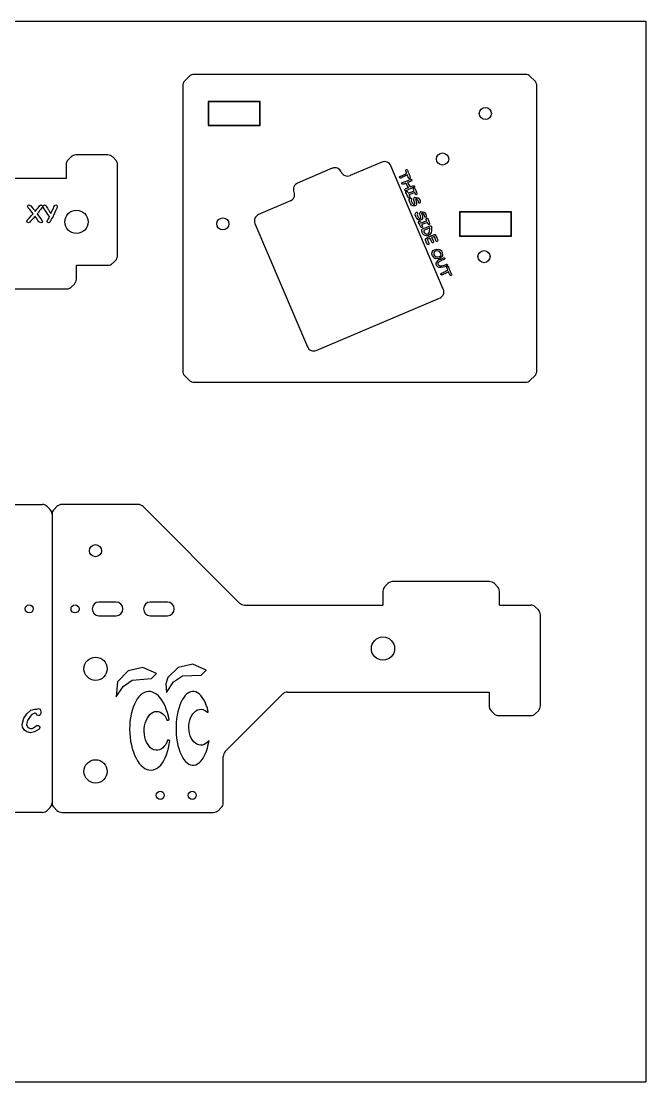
# Model space of a CAD drawing. Header units: millimetres. Extents: x 0 to 820, y -385 to 310.
# Drawn here: x 637.5 to 820, y -385 to -75 of the extents above; entities that cross this region are included whole.
import ezdxf

# ---------------------------------------------------------------- set-up
doc = ezdxf.new("R2010")
doc.units = ezdxf.units.MM

msp = doc.modelspace()

# ---------------------------------------------------------------- linework, layer by layer
at = {"color": 7, "linetype": 'Continuous'}
for p, q in [((0, -75), (820, -75)), ((820, -75), (820, -385)), ((686.58, -91.12), (685.25, -92.45)), ((784.83, -90.53), (687.99, -90.53)), ((787.58, -92.45), (786.25, -91.12)), ((684.66, -93.86), (684.66, -177.21)), ((788.16, -177.21), (788.16, -93.86)), ((692.06, -98.43), (692.06, -105.51)), ((707.26, -98.43), (692.06, -98.43)), ((707.16, -98.53), (692.16, -98.53)), ((692.16, -98.53), (692.16, -105.41)), ((707.16, -105.41), (707.16, -98.53)), ((707.26, -105.51), (707.26, -98.43)), ((692.06, -105.51), (707.26, -105.51)), ((692.16, -105.41), (707.16, -105.41)), ((652.02, -114.66), (651.2, -115.48)), ((662.78, -114.07), (653.44, -114.07)), ((665.02, -115.48), (664.2, -114.66)), ((650.61, -116.9), (650.61, -120.95)), ((665.61, -143.52), (665.61, -116.9)), ((742.9, -116.18), (733.62, -120.12)), ((760.82, -153.29), (745.52, -117.24)), ((728.37, -118), (718.25, -122.3)), ((750.11, -119.43), (750.07, -119.34)), ((650.61, -120.95), (591.11, -120.95)), ((750.36, -122.17), (750.75, -122.79)), ((751.61, -125.42), (750.79, -125.77)), ((752.31, -124.6), (752.14, -124.19)), ((644.69, -128.93), (644.94, -129.32)), ((716.13, -127.55), (706.85, -131.49)), ((752.76, -127.23), (752.85, -127.51)), ((752.85, -127.51), (752.93, -127.72)), ((754.52, -131.39), (754.62, -131.66)), ((754.62, -131.66), (754.7, -131.88)), ((756.01, -133.33), (755.84, -132.92)), ((765.52, -130.71), (765.52, -137.79)), ((780.72, -130.71), (765.52, -130.71)), ((780.62, -130.81), (765.62, -130.81)), ((765.62, -130.81), (765.62, -137.69)), ((780.62, -137.69), (780.62, -130.81)), ((780.72, -137.79), (780.72, -130.71)), ((705.79, -134.11), (721.09, -170.16)), ((755.31, -134.15), (754.5, -134.49)), ((756.86, -135.43), (755.1, -136.17)), ((765.52, -137.79), (780.72, -137.79)), ((765.62, -137.69), (780.62, -137.69)), ((664.2, -145.76), (665.02, -144.94)), ((653.61, -146.35), (662.78, -146.35)), ((653.61, -150.4), (653.61, -146.35)), ((762.14, -147.76), (762.1, -147.67)), ((652.2, -152.64), (653.02, -151.82)), ((622.44, -153.23), (650.78, -153.23)), ((723.71, -171.22), (759.76, -155.92)), ((685.25, -178.62), (686.58, -179.95)), ((786.25, -179.95), (787.58, -178.62)), ((687.99, -180.53), (784.83, -180.53)), ((621.32, -216.27), (643.67, -216.27)), ((645.91, -217.68), (645.08, -216.85)), ((647.91, -216.85), (647.08, -217.68)), ((671.67, -216.27), (649.32, -216.27)), ((701.31, -245.08), (673.08, -216.85)), ((646.5, -219.1), (646.5, -303.44)), ((646.5, -219.1), (646.5, -303.44)), ((743.2, -241.62), (743.2, -245.67)), ((744.61, -239.37), (743.78, -240.2)), ((774.37, -238.79), (746.02, -238.79)), ((776.61, -240.2), (775.78, -239.37)), ((777.2, -245.67), (777.2, -241.62)), ((665.2, -244.77), (660.2, -244.77)), ((680.2, -244.77), (675.2, -244.77)), ((702.72, -245.67), (743.2, -245.67)), ((777.2, -245.67), (786.37, -245.67)), ((788.61, -247.08), (787.78, -246.25)), ((660.2, -248.77), (665.2, -248.77)), ((675.2, -248.77), (680.2, -248.77)), ((789.2, -275.12), (789.2, -248.5)), ((675.58, -267.08), (677.05, -265.67)), ((690.06, -266.12), (691.48, -264.66)), ((671.86, -272.46), (671.38, -273.09)), ((672.38, -271.93), (671.86, -272.46)), ((672.93, -271.51), (672.38, -271.93)), ((673.49, -271.19), (672.93, -271.51)), ((674.08, -270.99), (673.49, -271.19)), ((674.67, -270.91), (674.08, -270.99)), ((675.27, -270.94), (674.67, -270.91)), ((675.86, -271.09), (675.27, -270.94)), ((676.45, -271.36), (675.86, -271.09)), ((677.02, -271.74), (676.45, -271.36)), ((677.58, -272.22), (677.02, -271.74)), ((678.11, -272.81), (677.58, -272.22)), ((684.97, -272.66), (684.54, -273.33)), ((685.42, -272.1), (684.97, -272.66)), ((685.89, -271.63), (685.42, -272.1)), ((686.39, -271.28), (685.89, -271.63)), ((686.9, -271.04), (686.39, -271.28)), ((687.42, -270.92), (686.9, -271.04)), ((687.94, -270.92), (687.42, -270.92)), ((688.46, -271.04), (687.94, -270.92)), ((688.98, -271.28), (688.46, -271.04)), ((689.47, -271.63), (688.98, -271.28)), ((689.95, -272.09), (689.47, -271.63)), ((690.4, -272.66), (689.95, -272.09)), ((690.82, -273.32), (690.4, -272.66)), ((697.08, -288.48), (713.91, -271.65)), ((715.32, -271.07), (774.2, -271.07)), ((774.2, -271.07), (774.2, -275.12)), ((670.17, -275.53), (669.86, -276.49)), ((670.53, -274.63), (670.17, -275.53)), ((670.93, -273.82), (670.53, -274.63)), ((671.38, -273.09), (670.93, -273.82)), ((678.6, -273.5), (678.11, -272.81)), ((679.07, -274.28), (678.6, -273.5)), ((679.49, -275.14), (679.07, -274.28)), ((679.86, -276.08), (679.49, -275.14)), ((683.5, -275.85), (683.24, -276.84)), ((683.81, -274.94), (683.5, -275.85)), ((684.16, -274.09), (683.81, -274.94)), ((684.54, -273.33), (684.16, -274.09)), ((691.21, -274.08), (690.82, -273.32)), ((691.56, -274.92), (691.21, -274.08)), ((691.87, -275.84), (691.56, -274.92)), ((692.13, -276.82), (691.87, -275.84)), ((669.4, -278.59), (669.26, -279.7)), ((669.6, -277.51), (669.4, -278.59)), ((669.86, -276.49), (669.6, -277.51)), ((673.95, -279.46), (674.26, -278.78)), ((674.26, -278.78), (674.63, -278.18)), ((674.63, -278.18), (675.05, -277.67)), ((675.05, -277.67), (675.51, -277.26)), ((675.51, -277.26), (676, -276.96)), ((676, -276.96), (676.52, -276.78)), ((676.52, -276.78), (677.05, -276.72)), ((677.05, -276.72), (677.58, -276.77)), ((677.58, -276.77), (678.1, -276.95)), ((678.1, -276.95), (678.6, -277.24)), ((678.6, -277.24), (679.07, -277.64)), ((679.07, -277.64), (679.49, -278.14)), ((679.49, -278.14), (679.86, -278.74)), ((680.19, -277.08), (679.86, -276.08)), ((679.86, -278.74), (680.17, -279.41)), ((680.47, -278.13), (680.19, -277.08)), ((680.69, -279.23), (680.47, -278.13)), ((682.87, -278.95), (682.77, -280.06)), ((683.03, -277.87), (682.87, -278.95)), ((683.24, -276.84), (683.03, -277.87)), ((686.75, -279.31), (686.99, -278.61)), ((686.99, -278.61), (687.29, -277.97)), ((687.29, -277.97), (687.65, -277.41)), ((687.65, -277.41), (688.07, -276.94)), ((688.07, -276.94), (688.53, -276.57)), ((688.53, -276.57), (689.02, -276.3)), ((689.02, -276.3), (689.53, -276.15)), ((689.53, -276.15), (690.05, -276.11)), ((690.05, -276.11), (690.56, -276.19)), ((690.56, -276.19), (691.07, -276.38)), ((691.07, -276.38), (691.55, -276.69)), ((691.55, -276.69), (691.99, -277.1)), ((691.99, -277.1), (692.13, -276.82)), ((774.78, -276.53), (775.61, -277.36)), ((777.02, -277.95), (786.37, -277.95)), ((787.78, -277.36), (788.61, -276.53)), ((669.18, -280.84), (669.15, -281.99)), ((669.15, -281.99), (669.19, -283.15)), ((669.26, -279.7), (669.18, -280.84)), ((673.42, -282.63), (673.44, -281.8)), ((673.44, -281.8), (673.54, -280.98)), ((673.54, -280.98), (673.71, -280.2)), ((673.71, -280.2), (673.95, -279.46)), ((680.17, -279.41), (680.69, -279.23)), ((682.77, -280.06), (682.72, -281.19)), ((682.72, -281.19), (682.72, -282.32)), ((686.47, -281.61), (686.49, -280.82)), ((686.54, -282.39), (686.47, -281.61)), ((686.49, -280.82), (686.58, -280.05)), ((686.58, -280.05), (686.75, -279.31)), ((669.19, -283.15), (669.29, -284.31)), ((669.29, -284.31), (669.45, -285.44)), ((673.48, -283.45), (673.42, -282.63)), ((673.62, -284.25), (673.48, -283.45)), ((673.83, -285.02), (673.62, -284.25)), ((674.1, -285.73), (673.83, -285.02)), ((680.31, -285.03), (680.03, -285.74)), ((680.88, -285.28), (680.31, -285.03)), ((682.72, -282.32), (682.78, -283.44)), ((682.78, -283.44), (682.89, -284.55)), ((682.89, -284.55), (683.05, -285.62)), ((686.68, -283.14), (686.54, -282.39)), ((686.89, -283.86), (686.68, -283.14)), ((687.17, -284.52), (686.89, -283.86)), ((687.51, -285.11), (687.17, -284.52)), ((687.91, -285.62), (687.51, -285.11)), ((669.45, -285.44), (669.66, -286.54)), ((669.66, -286.54), (669.93, -287.6)), ((669.93, -287.6), (670.25, -288.61)), ((674.44, -286.36), (674.1, -285.73)), ((674.84, -286.92), (674.44, -286.36)), ((675.28, -287.38), (674.84, -286.92)), ((675.76, -287.73), (675.28, -287.38)), ((676.27, -287.97), (675.76, -287.73)), ((676.8, -288.09), (676.27, -287.97)), ((677.33, -288.09), (676.8, -288.09)), ((677.86, -287.97), (677.33, -288.09)), ((678.37, -287.73), (677.86, -287.97)), ((678.85, -287.38), (678.37, -287.73)), ((679.29, -286.93), (678.85, -287.38)), ((679.69, -286.38), (679.29, -286.93)), ((680.03, -285.74), (679.69, -286.38)), ((680.26, -288.47), (680.53, -287.45)), ((680.53, -287.45), (680.73, -286.38)), ((680.73, -286.38), (680.88, -285.28)), ((683.05, -285.62), (683.27, -286.66)), ((683.27, -286.66), (683.53, -287.63)), ((683.53, -287.63), (683.84, -288.54)), ((688.36, -286.03), (687.91, -285.62)), ((688.83, -286.33), (688.36, -286.03)), ((689.34, -286.53), (688.83, -286.33)), ((689.86, -286.61), (689.34, -286.53)), ((690.38, -286.57), (689.86, -286.61)), ((690.89, -286.42), (690.38, -286.57)), ((691.38, -286.16), (690.89, -286.42)), ((691.83, -285.78), (691.38, -286.16)), ((691.6, -288.36), (691.9, -287.44)), ((692.25, -285.31), (691.83, -285.78)), ((691.9, -287.44), (692.15, -286.45)), ((692.15, -286.45), (692.36, -285.41)), ((692.36, -285.41), (692.25, -285.31)), ((670.25, -288.61), (670.62, -289.55)), ((670.62, -289.55), (671.03, -290.43)), ((671.03, -290.43), (671.49, -291.22)), ((671.49, -291.22), (671.98, -291.92)), ((678.72, -291.82), (679.17, -291.11)), ((679.17, -291.11), (679.58, -290.3)), ((679.58, -290.3), (679.95, -289.42)), ((679.95, -289.42), (680.26, -288.47)), ((683.84, -288.54), (684.2, -289.38)), ((684.2, -289.38), (684.59, -290.13)), ((684.59, -290.13), (685.01, -290.79)), ((685.01, -290.79), (685.47, -291.34)), ((685.47, -291.34), (685.95, -291.79)), ((689.53, -291.71), (690, -291.24)), ((690, -291.24), (690.45, -290.66)), ((690.45, -290.66), (690.87, -289.98)), ((690.87, -289.98), (691.25, -289.22)), ((691.25, -289.22), (691.6, -288.36)), ((696.5, -303.44), (696.5, -289.9)), ((671.98, -291.92), (672.51, -292.52)), ((672.51, -292.52), (673.06, -293.02)), ((673.06, -293.02), (673.63, -293.41)), ((673.63, -293.41), (674.22, -293.7)), ((674.22, -293.7), (674.81, -293.86)), ((674.81, -293.86), (675.41, -293.91)), ((675.41, -293.91), (676, -293.85)), ((676, -293.85), (676.59, -293.66)), ((676.59, -293.66), (677.16, -293.36)), ((677.16, -293.36), (677.71, -292.96)), ((677.71, -292.96), (678.23, -292.44)), ((678.23, -292.44), (678.72, -291.82)), ((685.95, -291.79), (686.45, -292.13)), ((686.45, -292.13), (686.96, -292.36)), ((686.96, -292.36), (687.48, -292.46)), ((687.48, -292.46), (688, -292.45)), ((688, -292.45), (688.52, -292.32)), ((688.52, -292.32), (689.03, -292.07)), ((689.03, -292.07), (689.53, -291.71)), ((643.67, -306.27), (599.32, -306.27)), ((645.08, -305.68), (645.91, -304.85)), ((647.08, -304.85), (647.91, -305.68)), ((649.32, -306.27), (693.67, -306.27)), ((695.08, -305.68), (695.91, -304.85)), ((0, -385), (820, -385))]:
    msp.add_line(p, q, dxfattribs=at)
at = {"color": 7, "linetype": 'Continuous', "flags": 128}
for points in [[(748.08, -120.72), (748.06, -120.61), (748.07, -120.53)], [(748.07, -120.53), (748.13, -120.42), (748.21, -120.37)], [(748.3, -120.86), (748.15, -120.81), (748.08, -120.72)], [(748.21, -120.37), (748.3, -120.33), (748.37, -120.31)], [(748.56, -120.79), (748.42, -120.84), (748.3, -120.86)], [(748.37, -120.31), (748.64, -120.17), (748.86, -120.07)], [(748.91, -120.62), (748.71, -120.72), (748.56, -120.79)], [(748.86, -120.07), (749.21, -119.9), (749.49, -119.76)], [(749.62, -120.27), (749.22, -120.47), (748.91, -120.62)], [(749.49, -119.76), (749.84, -119.57), (750.11, -119.43)], [(750.32, -119.91), (749.92, -120.11), (749.62, -120.27)], [(749.84, -118.69), (749.87, -118.49), (749.99, -118.39)], [(750.07, -119.34), (749.93, -118.98), (749.84, -118.69)], [(749.99, -118.39), (750.1, -118.37), (750.19, -118.39)], [(750.19, -118.39), (750.3, -118.46), (750.35, -118.55)], [(750.5, -120.38), (750.4, -120.12), (750.32, -119.91)], [(750.35, -118.55), (750.41, -118.72), (750.45, -118.85)], [(750.45, -118.85), (750.5, -119.02), (750.55, -119.15)], [(750.67, -120.85), (750.57, -120.59), (750.5, -120.38)], [(750.55, -119.15), (750.72, -119.52), (750.84, -119.81)], [(751.03, -121.01), (750.79, -120.99), (750.67, -120.85)], [(751.16, -120.66), (751.16, -120.89), (751.03, -121.01)], [(748.75, -122.5), (748.74, -122.28), (748.87, -122.15)], [(749.08, -122.67), (748.86, -122.64), (748.75, -122.5)], [(749.48, -122.52), (749.26, -122.6), (749.08, -122.67)], [(749.88, -122.38), (749.66, -122.46), (749.48, -122.52)], [(750.27, -122.99), (750.05, -122.65), (749.88, -122.38)], [(750.63, -123.63), (750.44, -123.27), (750.27, -122.99)], [(750.54, -122.1), (750.44, -122.14), (750.36, -122.17)], [(750.45, -123.7), (750.55, -123.66), (750.63, -123.63)], [(750.71, -122.04), (750.61, -122.07), (750.54, -122.1)], [(750.75, -122.79), (750.96, -123.14), (751.11, -123.43)], [(751.11, -123.43), (751.48, -123.28), (751.76, -123.17)], [(751.3, -121.21), (751.52, -121.23), (751.63, -121.37)], [(751.63, -121.37), (751.64, -121.6), (751.52, -121.72)], [(752, -123.67), (751.83, -123.73), (751.69, -123.78)], [(751.76, -123.17), (751.95, -123.11), (752.11, -123.09)], [(752.24, -123.6), (752.11, -123.63), (752, -123.67)], [(752.11, -123.09), (752.31, -123.13), (752.42, -123.23)], [(752.13, -124.19), (752.13, -123.96), (752.26, -123.83)], [(752.3, -123.58), (752.27, -123.59), (752.24, -123.6)], [(752.26, -123.83), (752.37, -123.81), (752.45, -123.83)], [(752.43, -123.43), (752.38, -123.53), (752.3, -123.58)], [(752.42, -123.23), (752.45, -123.34), (752.43, -123.43)], [(752.45, -123.83), (752.54, -123.89), (752.59, -123.96)], [(752.59, -123.96), (752.73, -124.25), (752.83, -124.49)], [(749.56, -124.4), (749.55, -124.17), (749.67, -124.04)], [(749.9, -124.55), (749.67, -124.54), (749.56, -124.4)], [(749.91, -125.13), (749.92, -124.89), (750.06, -124.76)], [(750.25, -125.84), (750.06, -125.44), (749.91, -125.13)], [(750.06, -124.76), (750.31, -124.78), (750.44, -124.93)], [(750.52, -126.46), (750.37, -126.11), (750.25, -125.84)], [(750.44, -124.93), (750.52, -125.13), (750.59, -125.28)], [(750.87, -126.61), (750.64, -126.59), (750.52, -126.46)], [(750.59, -125.28), (751.03, -125.09), (751.38, -124.94)], [(750.79, -125.77), (750.91, -126.04), (751, -126.25)], [(751, -126.25), (751, -126.48), (750.87, -126.61)], [(751, -127.9), (750.87, -127.45), (750.89, -127.09)], [(750.89, -127.09), (751.01, -126.84), (751.19, -126.7)], [(751.19, -126.7), (751.43, -126.7), (751.55, -126.84)], [(751.38, -124.94), (751.89, -124.74), (752.31, -124.6)], [(751.55, -126.84), (751.57, -127.02), (751.49, -127.14)], [(752.51, -125.08), (752, -125.26), (751.61, -125.42)], [(752.19, -126.98), (752.28, -126.64), (752.49, -126.46)], [(752.32, -127.61), (752.22, -127.27), (752.19, -126.98)], [(752.49, -126.46), (753.45, -126.64), (753.96, -127.25)], [(752.67, -125.56), (752.58, -125.29), (752.51, -125.08)], [(752.79, -125.69), (752.71, -125.63), (752.67, -125.56)], [(752.81, -126.89), (752.75, -126.95), (752.73, -127.04), (752.76, -127.23)], [(752.99, -125.71), (752.87, -125.72), (752.79, -125.69)], [(753.15, -127.01), (752.98, -126.89), (752.82, -126.89)], [(752.83, -124.49), (753.01, -124.99), (753.13, -125.4)], [(753.13, -125.4), (753.12, -125.6), (752.99, -125.71)], [(753.46, -127.42), (753.31, -127.17), (753.15, -127.01)], [(639.32, -129.16), (639.49, -128.81), (639.78, -128.71)], [(639.91, -129.95), (639.53, -129.54), (639.32, -129.16)], [(639.78, -128.71), (640.06, -128.82), (640.25, -128.96)], [(640.28, -130.43), (640.07, -130.16), (639.91, -129.95)], [(640.25, -128.96), (640.67, -129.45), (640.98, -129.86)], [(640.98, -129.86), (641.32, -130.26), (641.57, -130.58)], [(641.57, -130.58), (642.03, -129.97), (642.39, -129.5)], [(642.39, -129.5), (642.83, -129), (643.25, -128.71)], [(643.58, -129.45), (643.2, -129.9), (642.92, -130.27)], [(643.25, -128.71), (643.6, -128.87), (643.7, -129.16)], [(643.7, -129.16), (643.66, -129.33), (643.58, -129.45)], [(643.83, -129.15), (643.87, -128.96), (643.97, -128.83)], [(643.89, -129.38), (643.84, -129.26), (643.83, -129.15)], [(644.95, -131.02), (644.36, -130.1), (643.89, -129.38)], [(643.97, -128.83), (644.14, -128.73), (644.3, -128.71)], [(644.3, -128.71), (644.54, -128.79), (644.69, -128.93)], [(644.94, -129.32), (645.14, -129.64), (645.27, -129.85), (645.39, -130.06), (645.52, -130.27)], [(646.14, -131.2), (646.55, -130.35), (646.86, -129.69)], [(646.86, -129.69), (647.03, -129.3), (647.16, -129)], [(647.16, -129), (647.34, -128.77), (647.57, -128.71)], [(647.84, -129.65), (647.46, -130.47), (647.17, -131.13)], [(647.57, -128.71), (647.75, -128.75), (647.88, -128.83)], [(648.02, -129.15), (647.93, -129.43), (647.84, -129.65)], [(647.88, -128.83), (648, -128.99), (648.02, -129.15)], [(751.57, -128.75), (751.21, -128.31), (751, -127.9)], [(751.49, -127.14), (751.42, -127.47), (751.49, -127.72)], [(751.49, -127.72), (751.68, -128.07), (751.89, -128.3)], [(752.5, -128.99), (751.95, -129), (751.57, -128.75)], [(751.88, -128.3), (752.1, -128.47), (752.3, -128.5)], [(752.3, -128.5), (752.47, -128.36), (752.5, -128.19)], [(752.5, -128.19), (752.41, -127.86), (752.32, -127.61)], [(752.99, -128.47), (752.77, -128.82), (752.5, -128.99)], [(752.93, -127.72), (753.02, -128.14), (752.99, -128.47)], [(753.61, -127.99), (753.53, -127.67), (753.46, -127.42)], [(753.78, -128.15), (753.67, -128.07), (753.61, -127.99)], [(753.97, -128.14), (753.86, -128.16), (753.78, -128.15)], [(753.96, -127.25), (754.03, -127.51), (754.06, -127.72)], [(754.06, -127.72), (754.06, -127.98), (753.97, -128.14)], [(639.13, -133.45), (639.17, -133.28), (639.25, -133.16)], [(639.25, -133.16), (639.57, -132.81), (639.83, -132.54)], [(639.83, -132.54), (640.47, -131.83), (640.96, -131.27)], [(640.52, -133.12), (640.2, -133.48), (639.94, -133.76)], [(640.96, -131.27), (640.59, -130.8), (640.28, -130.43)], [(641.52, -132.01), (640.96, -132.63), (640.52, -133.12)], [(641.92, -132.57), (641.69, -132.26), (641.52, -132.01)], [(642.33, -133.21), (642.1, -132.85), (641.92, -132.57)], [(642.92, -130.27), (642.49, -130.87), (642.13, -131.33)], [(642.13, -131.33), (642.51, -131.87), (642.81, -132.29)], [(643.17, -133.96), (642.64, -133.62), (642.34, -133.21)], [(642.81, -132.29), (643.2, -132.81), (643.52, -133.21)], [(643.52, -133.21), (643.62, -133.37), (643.64, -133.51)], [(645.69, -132.11), (645.27, -131.5), (644.95, -131.02)], [(645.52, -130.27), (645.85, -130.8), (646.14, -131.2)], [(647.17, -131.13), (646.79, -131.97), (646.47, -132.62)], [(752.76, -132.06), (752.64, -131.61), (752.66, -131.25)], [(752.66, -131.25), (752.78, -131), (752.95, -130.86)], [(753.34, -132.91), (752.97, -132.46), (752.76, -132.06)], [(752.95, -130.86), (753.19, -130.86), (753.32, -131)], [(753.26, -131.3), (753.18, -131.62), (753.26, -131.88)], [(753.32, -131), (753.33, -131.18), (753.26, -131.3)], [(753.26, -131.88), (753.45, -132.23), (753.65, -132.46)], [(754.27, -133.15), (753.71, -133.16), (753.34, -132.91)], [(753.65, -132.46), (753.86, -132.63), (754.07, -132.66)], [(753.96, -131.14), (754.04, -130.8), (754.25, -130.62)], [(754.08, -131.77), (753.98, -131.43), (753.96, -131.14)], [(754.07, -132.66), (754.23, -132.52), (754.26, -132.35)], [(754.26, -132.35), (754.18, -132.02), (754.08, -131.77)], [(754.25, -130.62), (755.22, -130.8), (755.72, -131.41)], [(754.75, -132.63), (754.54, -132.98), (754.27, -133.15)], [(754.58, -131.05), (754.51, -131.11), (754.49, -131.2), (754.52, -131.39)], [(754.92, -131.17), (754.74, -131.05), (754.58, -131.05)], [(754.7, -131.88), (754.78, -132.3), (754.75, -132.63)], [(755.23, -131.58), (755.08, -131.33), (754.92, -131.17)], [(755.38, -132.15), (755.3, -131.83), (755.23, -131.58)], [(755.54, -132.31), (755.43, -132.23), (755.38, -132.15)], [(755.73, -132.3), (755.63, -132.32), (755.54, -132.31)], [(755.72, -131.41), (755.8, -131.67), (755.83, -131.88)], [(755.83, -131.88), (755.83, -132.14), (755.74, -132.3)], [(755.84, -132.92), (755.83, -132.69), (755.96, -132.56)], [(755.96, -132.56), (756.07, -132.54), (756.16, -132.56)], [(756.16, -132.56), (756.24, -132.62), (756.29, -132.69)], [(756.29, -132.69), (756.43, -132.98), (756.53, -133.21)], [(756.53, -133.21), (756.71, -133.72), (756.83, -134.12)], [(639.61, -133.9), (639.25, -133.74), (639.13, -133.45)], [(639.94, -133.76), (639.77, -133.87), (639.61, -133.9)], [(643.64, -133.51), (643.46, -133.86), (643.17, -133.96)], [(645.15, -133.78), (645.03, -133.62), (645, -133.46)], [(645.47, -133.9), (645.28, -133.86), (645.15, -133.78)], [(645.93, -133.61), (645.71, -133.83), (645.47, -133.9)], [(753.61, -133.86), (753.62, -133.62), (753.76, -133.49)], [(753.95, -134.57), (753.76, -134.17), (753.61, -133.86)], [(753.76, -133.49), (754.01, -133.51), (754.14, -133.66)], [(754.22, -135.18), (754.07, -134.84), (753.95, -134.57)], [(754.14, -133.66), (754.23, -133.86), (754.29, -134.01)], [(754.57, -135.34), (754.34, -135.32), (754.22, -135.18)], [(754.29, -134.01), (754.73, -133.82), (755.08, -133.67)], [(754.5, -134.49), (754.62, -134.77), (754.71, -134.98)], [(754.58, -136.45), (754.56, -136.24), (754.57, -136.08)], [(754.71, -134.98), (754.7, -135.21), (754.57, -135.34)], [(754.57, -136.08), (754.58, -135.85), (754.71, -135.73)], [(755.08, -133.67), (755.6, -133.47), (756.01, -133.33)], [(755.1, -136.17), (755.1, -136.4), (755.16, -136.57)], [(756.22, -133.81), (755.71, -133.99), (755.31, -134.15)], [(755.8, -135.31), (756.2, -135.14), (756.47, -135.03), (756.73, -134.91), (756.99, -134.8)], [(756.38, -134.29), (756.28, -134.02), (756.22, -133.81)], [(756.49, -134.42), (756.42, -134.36), (756.38, -134.29)], [(756.69, -134.43), (756.58, -134.45), (756.49, -134.42)], [(756.83, -134.12), (756.82, -134.33), (756.69, -134.43)], [(756.83, -136.31), (756.86, -135.82), (756.86, -135.43)], [(756.99, -134.8), (757.26, -134.83), (757.41, -134.97)], [(757.41, -135.7), (757.39, -136.32), (757.26, -136.8)], [(757.41, -134.97), (757.43, -135.16), (757.42, -135.31)], [(757.42, -135.31), (757.41, -135.53), (757.41, -135.7)], [(754.67, -136.76), (754.62, -136.59), (754.58, -136.45)], [(755.22, -137.51), (754.86, -137.13), (754.67, -136.76)], [(755.16, -136.57), (755.32, -136.88), (755.5, -137.08)], [(755.85, -137.73), (755.48, -137.65), (755.22, -137.51)], [(755.5, -137.08), (755.93, -137.22), (756.29, -137.16)], [(755.65, -138.61), (755.98, -138.27), (756.33, -138.09)], [(755.81, -139.45), (755.66, -138.99), (755.65, -138.61)], [(756.16, -140.18), (755.96, -139.78), (755.81, -139.45)], [(756.5, -137.63), (756.14, -137.73), (755.85, -137.73)], [(756.52, -138.58), (756.29, -138.68), (756.12, -138.79)], [(756.12, -138.79), (756.15, -138.93), (756.19, -139.04)], [(756.19, -139.04), (756.36, -139.42), (756.5, -139.72)], [(757.26, -136.8), (756.92, -137.35), (756.5, -137.63)], [(756.9, -138.41), (756.69, -138.51), (756.52, -138.58)], [(757.28, -139.17), (757.07, -138.75), (756.9, -138.41)], [(757.49, -139.6), (757.38, -139.36), (757.28, -139.17)], [(758.14, -137.93), (757.73, -138.11), (757.4, -138.25)], [(757.75, -138.94), (757.87, -139.17), (757.96, -139.36)], [(757.8, -137.51), (758.01, -137.42), (758.18, -137.35)], [(757.96, -139.36), (757.96, -139.6), (757.83, -139.73)], [(758.48, -138.52), (758.31, -138.19), (758.14, -137.93)], [(758.18, -137.35), (758.43, -137.33), (758.56, -137.48)], [(758.66, -139.12), (758.57, -138.78), (758.48, -138.52)], [(758.56, -137.48), (758.58, -137.57), (758.58, -137.64)], [(758.58, -137.64), (758.82, -138.02), (758.97, -138.34)], [(758.68, -139.2), (758.67, -139.16), (758.66, -139.12)], [(758.84, -139.35), (758.73, -139.29), (758.68, -139.2)], [(759.04, -139.35), (758.93, -139.37), (758.84, -139.35)], [(758.97, -138.34), (759.12, -138.75), (759.2, -139.09)], [(759.2, -139.09), (759.15, -139.26), (759.04, -139.35)], [(756.49, -140.3), (756.28, -140.3), (756.16, -140.18)], [(756.63, -140.13), (756.57, -140.24), (756.49, -140.3)], [(756.5, -139.72), (756.56, -139.84), (756.61, -139.93)], [(756.61, -139.93), (756.64, -140.04), (756.63, -140.13)], [(757.83, -139.73), (757.61, -139.73), (757.49, -139.6)], [(757.65, -143.56), (757.51, -142.99), (757.57, -142.53)], [(757.57, -142.53), (757.86, -142.03), (758.24, -141.78)], [(758.44, -142.26), (758.18, -142.46), (758.06, -142.7)], [(758.24, -141.78), (758.94, -141.62), (759.51, -141.69)], [(759.36, -142.2), (758.84, -142.16), (758.44, -142.26)], [(760.05, -142.73), (759.73, -142.35), (759.36, -142.2)], [(760.53, -142.53), (760.6, -143.67), (759.91, -144.26)], [(758.06, -142.7), (758.04, -143.08), (758.13, -143.36)], [(758.13, -143.36), (758.44, -143.73), (758.8, -143.87)], [(759.91, -144.26), (759.22, -144.42), (758.66, -144.38)], [(758.84, -146.37), (758.72, -145.96), (758.72, -145.63)], [(758.8, -143.87), (759.32, -143.89), (759.71, -143.78)], [(759.52, -145.39), (759.32, -145.58), (759.23, -145.78)], [(759.99, -145.11), (759.72, -145.25), (759.52, -145.39)], [(759.71, -143.78), (760.01, -143.6), (760.16, -143.38)], [(759.79, -144.63), (760.07, -144.51), (760.3, -144.41)], [(760.5, -144.89), (760.22, -145.01), (759.99, -145.11)], [(760.16, -143.38), (760.15, -143.01), (760.05, -142.73)], [(760.3, -144.41), (760.53, -144.31), (760.7, -144.24)], [(761.1, -144.64), (760.77, -144.78), (760.5, -144.89)], [(760.7, -144.24), (760.86, -144.19), (760.99, -144.17)], [(760.99, -144.17), (761.15, -144.2), (761.23, -144.29)], [(761.24, -144.48), (761.18, -144.59), (761.1, -144.64)], [(761.23, -144.29), (761.26, -144.4), (761.24, -144.48)], [(759.18, -146.77), (758.96, -146.57), (758.84, -146.37)], [(759.6, -146.96), (759.36, -146.87), (759.18, -146.77)], [(759.23, -145.78), (759.26, -146), (759.32, -146.17)], [(759.32, -146.17), (759.87, -146.53), (760.4, -146.49)], [(760.78, -146.93), (760.12, -147.01), (759.6, -146.96)], [(760.1, -148.86), (760.16, -148.75), (760.24, -148.7)], [(760.24, -148.7), (760.33, -148.67), (760.39, -148.64)], [(760.39, -148.64), (760.67, -148.51), (760.88, -148.4)], [(760.4, -146.49), (761.09, -146.29), (761.62, -146.08)], [(761.9, -146.53), (761.28, -146.77), (760.78, -146.93)], [(760.88, -148.4), (761.24, -148.23), (761.51, -148.09)], [(761.64, -148.6), (761.25, -148.8), (760.93, -148.95)], [(761.51, -148.09), (761.86, -147.9), (762.14, -147.76)], [(761.62, -146.08), (761.74, -146.05), (761.84, -146.05)], [(762.34, -148.25), (761.95, -148.44), (761.64, -148.6)], [(761.84, -146.05), (761.98, -146.11), (762.05, -146.21)], [(761.87, -147.02), (761.9, -146.82), (762.02, -146.72)], [(762.1, -147.67), (761.96, -147.31), (761.87, -147.02)], [(762.03, -146.42), (761.97, -146.49), (761.9, -146.53)], [(762.02, -146.72), (762.13, -146.7), (762.21, -146.72)], [(762.05, -146.21), (762.07, -146.33), (762.03, -146.42)], [(762.21, -146.72), (762.33, -146.79), (762.38, -146.88)], [(762.52, -148.71), (762.43, -148.45), (762.34, -148.25)], [(762.38, -146.88), (762.43, -147.05), (762.48, -147.18)], [(762.48, -147.18), (762.53, -147.35), (762.58, -147.48)], [(762.7, -149.18), (762.6, -148.92), (762.52, -148.71)], [(762.58, -147.48), (762.74, -147.85), (762.87, -148.14)], [(760.11, -149.05), (760.08, -148.94), (760.1, -148.86)], [(760.33, -149.19), (760.18, -149.14), (760.11, -149.05)], [(760.58, -149.12), (760.44, -149.17), (760.33, -149.19)], [(760.93, -148.95), (760.74, -149.05), (760.58, -149.12)], [(763.05, -149.34), (762.82, -149.32), (762.7, -149.18)], [(763.18, -148.99), (763.18, -149.22), (763.05, -149.34)], [(691.48, -264.66), (687.6, -262.91), (683.31, -263.92), (680.28, -266.84), (679.76, -268.67), (679.9, -271.22)], [(677.05, -265.67), (673.02, -263.93), (668.68, -264.88), (665.63, -268.12), (665.21, -272.45)], [(679.9, -271.22), (681.95, -268.12), (684.62, -266.32), (690.06, -266.12)], [(665.21, -272.45), (667.23, -269.43), (669.94, -267.6), (675.58, -267.08)], [(642.05, -276.12), (642.29, -275.94), (642.53, -275.89)], [(642.53, -275.89), (642.96, -276.08), (643.11, -276.42)], [(637.74, -280.53), (638.22, -278.67), (639.08, -277.42)], [(640.09, -278.18), (639.29, -279.42), (639.04, -280.55)], [(639.08, -277.42), (640.24, -276.39), (641.4, -276.06)], [(641.41, -277.27), (640.59, -277.66), (640.09, -278.18)], [(641.4, -276.06), (641.76, -276.08), (642.05, -276.12)], [(641.77, -277.31), (641.57, -277.28), (641.41, -277.27)], [(641.95, -277.54), (641.86, -277.4), (641.77, -277.31)], [(642.55, -277.97), (642.15, -277.82), (641.95, -277.54)], [(643.05, -277.72), (642.8, -277.92), (642.55, -277.97)], [(643.18, -277.31), (643.14, -277.55), (643.05, -277.72)], [(643.11, -276.42), (643.17, -276.92), (643.18, -277.31)], [(638.41, -282.23), (637.87, -281.34), (637.74, -280.53)], [(639.04, -280.55), (639.43, -281.47), (640.16, -281.77)], [(642.69, -281.92), (641.35, -282.74), (640.14, -282.98)], [(640.16, -281.77), (640.68, -281.69), (641.07, -281.52)], [(641.07, -281.52), (641.46, -281.27), (641.75, -281.06)], [(641.75, -281.06), (642.04, -280.89), (642.29, -280.82)], [(642.29, -280.82), (642.57, -280.88), (642.75, -281.02)], [(642.92, -281.45), (642.84, -281.74), (642.69, -281.92)], [(642.75, -281.02), (642.89, -281.24), (642.93, -281.45)], [(640.14, -282.98), (639.09, -282.74), (638.41, -282.23)]]:
    msp.add_lwpolyline(points, dxfattribs=at)
at = {"color": 7, "linetype": 'Continuous'}
for centre, radius in [((773.12, -101.97), 1.77), ((760.62, -115.27), 1.78), ((653.61, -133.65), 3.4), ((696.39, -134.25), 1.77), ((772.73, -143.81), 1.77), ((659.2, -229.77), 1.77), ((639.8, -246.77), 1.18), ((653.2, -246.77), 1.18), ((743.2, -258.37), 3.4), ((659.2, -264.27), 3.4), ((659.2, -294.27), 3.4), ((678.1, -301.27), 1.18), ((687.45, -301.27), 1.18)]:
    msp.add_circle(centre, radius, dxfattribs=at)
for centre, radius, start, end in [((686.66, -93.86), 2, 135, 180), ((687.99, -92.53), 2, 90, 135), ((784.83, -92.53), 2, 45, 90), ((786.16, -93.86), 2, 0, 45), ((653.44, -116.07), 2, 90, 135), ((662.78, -116.07), 2, 45, 90), ((652.61, -116.9), 2, 135, 180), ((663.61, -116.9), 2, 0, 45), ((743.68, -118.03), 2, 23, 113), ((729.15, -119.85), 2, 23, 113), ((732.84, -118.28), 2, 203, 293), ((770.32, -113.04), 20.62, 199.1726, 201.6764), ((719.03, -124.14), 2, 113, 203), ((741.39, -99.94), 23.43, 288.6059, 291.4063), ((763.5, -155.1), 34, 112.5773, 114.0004), ((741.94, -100.18), 23.02, 290.3597, 293.9934), ((766.56, -163.16), 42.09, 110.6973, 112.1927), ((774.95, -182.81), 65.43, 110.9892, 111.7486), ((715.35, -125.71), 2, 293, 23), ((744.02, -111.37), 14.43, 294.0344, 297.4069), ((653.79, -137.13), 9.53, 148.23, 157.3191), ((594.97, -105.26), 58.31, 330.911, 332.0232), ((707.63, -133.33), 2, 113, 203), ((744.27, -106.89), 30.67, 289.9085, 292.0899), ((755.8, -136.24), 1.04, 298.1782, 356.0622), ((721.22, -46.99), 97.63, 291.0768, 292.0091), ((871.21, -80.76), 127.5, 206.7989, 207.1459), ((759.22, -143.08), 1.42, 22.8618, 78.3272), ((663.61, -143.52), 2, 315, 0), ((758.89, -143.04), 1.35, 202.5766, 260.1859), ((760.33, -146.27), 1.73, 108.4117, 158.1427), ((662.78, -144.35), 2, 270, 315), ((782.38, -141.36), 20.65, 199.1749, 201.6744), ((651.61, -150.4), 2, 315, 0), ((650.78, -151.23), 2, 270, 315), ((758.98, -154.08), 2, 293, 23), ((722.93, -169.38), 2, 203, 293), ((686.66, -177.21), 2, 180, 225), ((786.16, -177.21), 2, 315, 0), ((687.99, -178.53), 2, 225, 270), ((784.83, -178.53), 2, 270, 315), ((643.67, -218.27), 2, 45, 90), ((649.32, -218.27), 2, 90, 135), ((671.67, -218.27), 2, 45, 90), ((644.5, -219.1), 2, 0, 45), ((648.5, -219.1), 2, 135, 180), ((745.2, -241.62), 2, 135, 180), ((746.02, -240.79), 2, 90, 135), ((774.37, -240.79), 2, 45, 90), ((775.2, -241.62), 2, 0, 45), ((660.2, -246.77), 2, 90, 270), ((665.2, -246.77), 2, 270, 90), ((675.2, -246.77), 2, 90, 270), ((680.2, -246.77), 2, 270, 90), ((702.72, -243.67), 2, 225, 270), ((786.37, -247.67), 2, 45, 90), ((787.2, -248.5), 2, 0, 45), ((715.32, -273.07), 2, 90, 135), ((776.2, -275.12), 2, 180, 225), ((787.2, -275.12), 2, 315, 0), ((777.02, -275.95), 2, 225, 270), ((786.37, -275.95), 2, 270, 315), ((698.5, -289.9), 2, 135, 180), ((644.5, -303.44), 2, 315, 0), ((648.5, -303.44), 2, 180, 225), ((694.5, -303.44), 2, 315, 0), ((643.67, -304.27), 2, 270, 315), ((649.32, -304.27), 2, 225, 270), ((693.67, -304.27), 2, 270, 315)]:
    msp.add_arc(centre, radius, start, end, dxfattribs=at)

doc.saveas('drawing.dxf')
